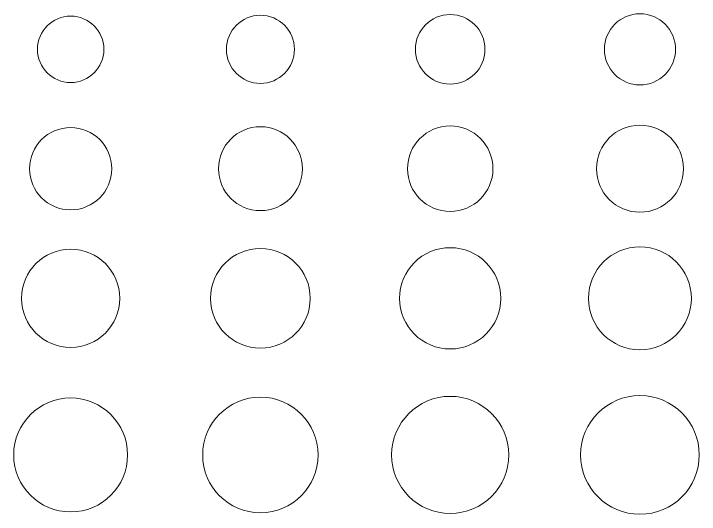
# Model space of a CAD drawing. Header units: inches. Extents: x 1.04 to 10.11, y -6.95 to -1.5.
# Drawn here: x 6.275 to 7.981, y -3.983 to -2.738 of the extents above; entities that cross this region are included whole.
import ezdxf

# ---------------------------------------------------------------- set-up
doc = ezdxf.new("R2010")
doc.units = ezdxf.units.IN
doc.header["$MEASUREMENT"] = 0
doc.layers.add('Layer 1', color=7, linetype='Continuous')

# ---------------------------------------------------------------- blocks, each defined once
blk = doc.blocks.new('block 165')
at = {"layer": 'Layer 1', "lineweight": 0}
blk.add_open_spline([(7.4476, -2.8266), (7.4476, -2.7788), (7.4088, -2.74), (7.361, -2.74), (7.3132, -2.74), (7.2744, -2.7788), (7.2744, -2.8266), (7.2744, -2.8745), (7.3132, -2.9132), (7.361, -2.9132), (7.4088, -2.9132), (7.4476, -2.8745), (7.4476, -2.8266)], degree=3, knots=[0, 0, 0, 0, 1, 1, 1, 2, 2, 2, 3, 3, 3, 4, 4, 4, 4], dxfattribs=at)
blk = doc.blocks.new('block 166')
at = {"layer": 'Layer 1', "lineweight": 0}
blk.add_open_spline([(6.9734, -2.8266), (6.9734, -2.7799), (6.9355, -2.742), (6.8887, -2.742), (6.842, -2.742), (6.8041, -2.7799), (6.8041, -2.8266), (6.8041, -2.8734), (6.842, -2.9113), (6.8887, -2.9113), (6.9355, -2.9113), (6.9734, -2.8734), (6.9734, -2.8266)], degree=3, knots=[0, 0, 0, 0, 1, 1, 1, 2, 2, 2, 3, 3, 3, 4, 4, 4, 4], dxfattribs=at)
blk = doc.blocks.new('block 167')
at = {"layer": 'Layer 1', "lineweight": 0}
blk.add_open_spline([(6.4991, -2.8266), (6.4991, -2.781), (6.4621, -2.744), (6.4164, -2.744), (6.3708, -2.744), (6.3338, -2.781), (6.3338, -2.8266), (6.3338, -2.8723), (6.3708, -2.9093), (6.4164, -2.9093), (6.4621, -2.9093), (6.4991, -2.8723), (6.4991, -2.8266)], degree=3, knots=[0, 0, 0, 0, 1, 1, 1, 2, 2, 2, 3, 3, 3, 4, 4, 4, 4], dxfattribs=at)
blk = doc.blocks.new('block 170')
at = {"layer": 'Layer 1', "lineweight": 0}
blk.add_open_spline([(7.9219, -2.8266), (7.9219, -2.7777), (7.8822, -2.7381), (7.8333, -2.7381), (7.7844, -2.7381), (7.7447, -2.7777), (7.7447, -2.8266), (7.7447, -2.8756), (7.7844, -2.9152), (7.8333, -2.9152), (7.8822, -2.9152), (7.9219, -2.8756), (7.9219, -2.8266)], degree=3, knots=[0, 0, 0, 0, 1, 1, 1, 2, 2, 2, 3, 3, 3, 4, 4, 4, 4], dxfattribs=at)
blk = doc.blocks.new('block 177')
at = {"layer": 'Layer 1', "lineweight": 0}
blk.add_open_spline([(7.4673, -3.1236), (7.4673, -3.0648), (7.4197, -3.0172), (7.361, -3.0172), (7.3023, -3.0172), (7.2547, -3.0648), (7.2547, -3.1236), (7.2547, -3.1823), (7.3023, -3.2299), (7.361, -3.2299), (7.4197, -3.2299), (7.4673, -3.1823), (7.4673, -3.1236)], degree=3, knots=[0, 0, 0, 0, 1, 1, 1, 2, 2, 2, 3, 3, 3, 4, 4, 4, 4], dxfattribs=at)
blk = doc.blocks.new('block 178')
at = {"layer": 'Layer 1', "lineweight": 0}
blk.add_open_spline([(6.9931, -3.1236), (6.9931, -3.0659), (6.9464, -3.0192), (6.8887, -3.0192), (6.8311, -3.0192), (6.7844, -3.0659), (6.7844, -3.1236), (6.7844, -3.1812), (6.8311, -3.2279), (6.8887, -3.2279), (6.9464, -3.2279), (6.9931, -3.1812), (6.9931, -3.1236)], degree=3, knots=[0, 0, 0, 0, 1, 1, 1, 2, 2, 2, 3, 3, 3, 4, 4, 4, 4], dxfattribs=at)
blk = doc.blocks.new('block 179')
at = {"layer": 'Layer 1', "lineweight": 0}
blk.add_open_spline([(6.5188, -3.1236), (6.5188, -3.067), (6.473, -3.0212), (6.4164, -3.0212), (6.3599, -3.0212), (6.3141, -3.067), (6.3141, -3.1236), (6.3141, -3.1801), (6.3599, -3.2259), (6.4164, -3.2259), (6.473, -3.2259), (6.5188, -3.1801), (6.5188, -3.1236)], degree=3, knots=[0, 0, 0, 0, 1, 1, 1, 2, 2, 2, 3, 3, 3, 4, 4, 4, 4], dxfattribs=at)
blk = doc.blocks.new('block 182')
at = {"layer": 'Layer 1', "lineweight": 0}
blk.add_open_spline([(7.9415, -3.1236), (7.9415, -3.0638), (7.8931, -3.0153), (7.8333, -3.0153), (7.7735, -3.0153), (7.725, -3.0638), (7.725, -3.1236), (7.725, -3.1833), (7.7735, -3.2318), (7.8333, -3.2318), (7.8931, -3.2318), (7.9415, -3.1833), (7.9415, -3.1236)], degree=3, knots=[0, 0, 0, 0, 1, 1, 1, 2, 2, 2, 3, 3, 3, 4, 4, 4, 4], dxfattribs=at)
blk = doc.blocks.new('block 189')
at = {"layer": 'Layer 1', "lineweight": 0}
blk.add_open_spline([(7.487, -3.446), (7.487, -3.3764), (7.4306, -3.32), (7.361, -3.32), (7.2914, -3.32), (7.235, -3.3764), (7.235, -3.446), (7.235, -3.5155), (7.2914, -3.5719), (7.361, -3.5719), (7.4306, -3.5719), (7.487, -3.5155), (7.487, -3.446)], degree=3, knots=[0, 0, 0, 0, 1, 1, 1, 2, 2, 2, 3, 3, 3, 4, 4, 4, 4], dxfattribs=at)
blk = doc.blocks.new('block 190')
at = {"layer": 'Layer 1', "lineweight": 0}
blk.add_open_spline([(7.0127, -3.446), (7.0127, -3.3775), (6.9572, -3.3219), (6.8887, -3.3219), (6.8202, -3.3219), (6.7647, -3.3775), (6.7647, -3.446), (6.7647, -3.5144), (6.8202, -3.57), (6.8887, -3.57), (6.9572, -3.57), (7.0127, -3.5144), (7.0127, -3.446)], degree=3, knots=[0, 0, 0, 0, 1, 1, 1, 2, 2, 2, 3, 3, 3, 4, 4, 4, 4], dxfattribs=at)
blk = doc.blocks.new('block 191')
at = {"layer": 'Layer 1', "lineweight": 0}
blk.add_open_spline([(6.5385, -3.446), (6.5385, -3.3786), (6.4839, -3.3239), (6.4165, -3.3239), (6.349, -3.3239), (6.2944, -3.3786), (6.2944, -3.446), (6.2944, -3.5134), (6.349, -3.568), (6.4165, -3.568), (6.4839, -3.568), (6.5385, -3.5134), (6.5385, -3.446)], degree=3, knots=[0, 0, 0, 0, 1, 1, 1, 2, 2, 2, 3, 3, 3, 4, 4, 4, 4], dxfattribs=at)
blk = doc.blocks.new('block 194')
at = {"layer": 'Layer 1', "lineweight": 0}
blk.add_open_spline([(7.9612, -3.446), (7.9612, -3.3753), (7.9039, -3.318), (7.8333, -3.318), (7.7626, -3.318), (7.7053, -3.3753), (7.7053, -3.446), (7.7053, -3.5166), (7.7626, -3.5739), (7.8333, -3.5739), (7.9039, -3.5739), (7.9612, -3.5166), (7.9612, -3.446)], degree=3, knots=[0, 0, 0, 0, 1, 1, 1, 2, 2, 2, 3, 3, 3, 4, 4, 4, 4], dxfattribs=at)
blk = doc.blocks.new('block 201')
at = {"layer": 'Layer 1', "lineweight": 0}
blk.add_open_spline([(7.5067, -3.8355), (7.5067, -3.7551), (7.4415, -3.6898), (7.361, -3.6898), (7.2805, -3.6898), (7.2153, -3.7551), (7.2153, -3.8355), (7.2153, -3.9159), (7.2805, -3.9812), (7.361, -3.9812), (7.4415, -3.9812), (7.5067, -3.9159), (7.5067, -3.8355)], degree=3, knots=[0, 0, 0, 0, 1, 1, 1, 2, 2, 2, 3, 3, 3, 4, 4, 4, 4], dxfattribs=at)
blk = doc.blocks.new('block 202')
at = {"layer": 'Layer 1', "lineweight": 0}
blk.add_open_spline([(7.0324, -3.8355), (7.0324, -3.7561), (6.9681, -3.6918), (6.8887, -3.6918), (6.8094, -3.6918), (6.745, -3.7561), (6.745, -3.8355), (6.745, -3.9149), (6.8094, -3.9792), (6.8887, -3.9792), (6.9681, -3.9792), (7.0324, -3.9149), (7.0324, -3.8355)], degree=3, knots=[0, 0, 0, 0, 1, 1, 1, 2, 2, 2, 3, 3, 3, 4, 4, 4, 4], dxfattribs=at)
blk = doc.blocks.new('block 203')
at = {"layer": 'Layer 1', "lineweight": 0}
blk.add_open_spline([(6.5582, -3.8355), (6.5582, -3.7572), (6.4947, -3.6938), (6.4164, -3.6938), (6.3382, -3.6938), (6.2747, -3.7572), (6.2747, -3.8355), (6.2747, -3.9138), (6.3382, -3.9772), (6.4164, -3.9772), (6.4947, -3.9772), (6.5582, -3.9138), (6.5582, -3.8355)], degree=3, knots=[0, 0, 0, 0, 1, 1, 1, 2, 2, 2, 3, 3, 3, 4, 4, 4, 4], dxfattribs=at)
blk = doc.blocks.new('block 206')
at = {"layer": 'Layer 1', "lineweight": 0}
blk.add_open_spline([(7.9809, -3.8355), (7.9809, -3.754), (7.9148, -3.6879), (7.8333, -3.6879), (7.7517, -3.6879), (7.6856, -3.754), (7.6856, -3.8355), (7.6856, -3.917), (7.7517, -3.9831), (7.8333, -3.9831), (7.9148, -3.9831), (7.9809, -3.917), (7.9809, -3.8355)], degree=3, knots=[0, 0, 0, 0, 1, 1, 1, 2, 2, 2, 3, 3, 3, 4, 4, 4, 4], dxfattribs=at)
blk = doc.blocks.new('block 99')
at = {"layer": 'Layer 1'}
for name in ['block 167', 'block 166', 'block 165', 'block 170', 'block 178', 'block 177', 'block 182', 'block 179', 'block 191', 'block 190', 'block 189', 'block 194', 'block 203', 'block 202', 'block 201', 'block 206']:
    blk.add_blockref(name, (0, 0), dxfattribs=at)

msp = doc.modelspace()

# ---------------------------------------------------------------- block references
at = {"layer": 'Layer 1'}
msp.add_blockref('block 99', (0, 0), dxfattribs=at)

doc.saveas('drawing.dxf')
